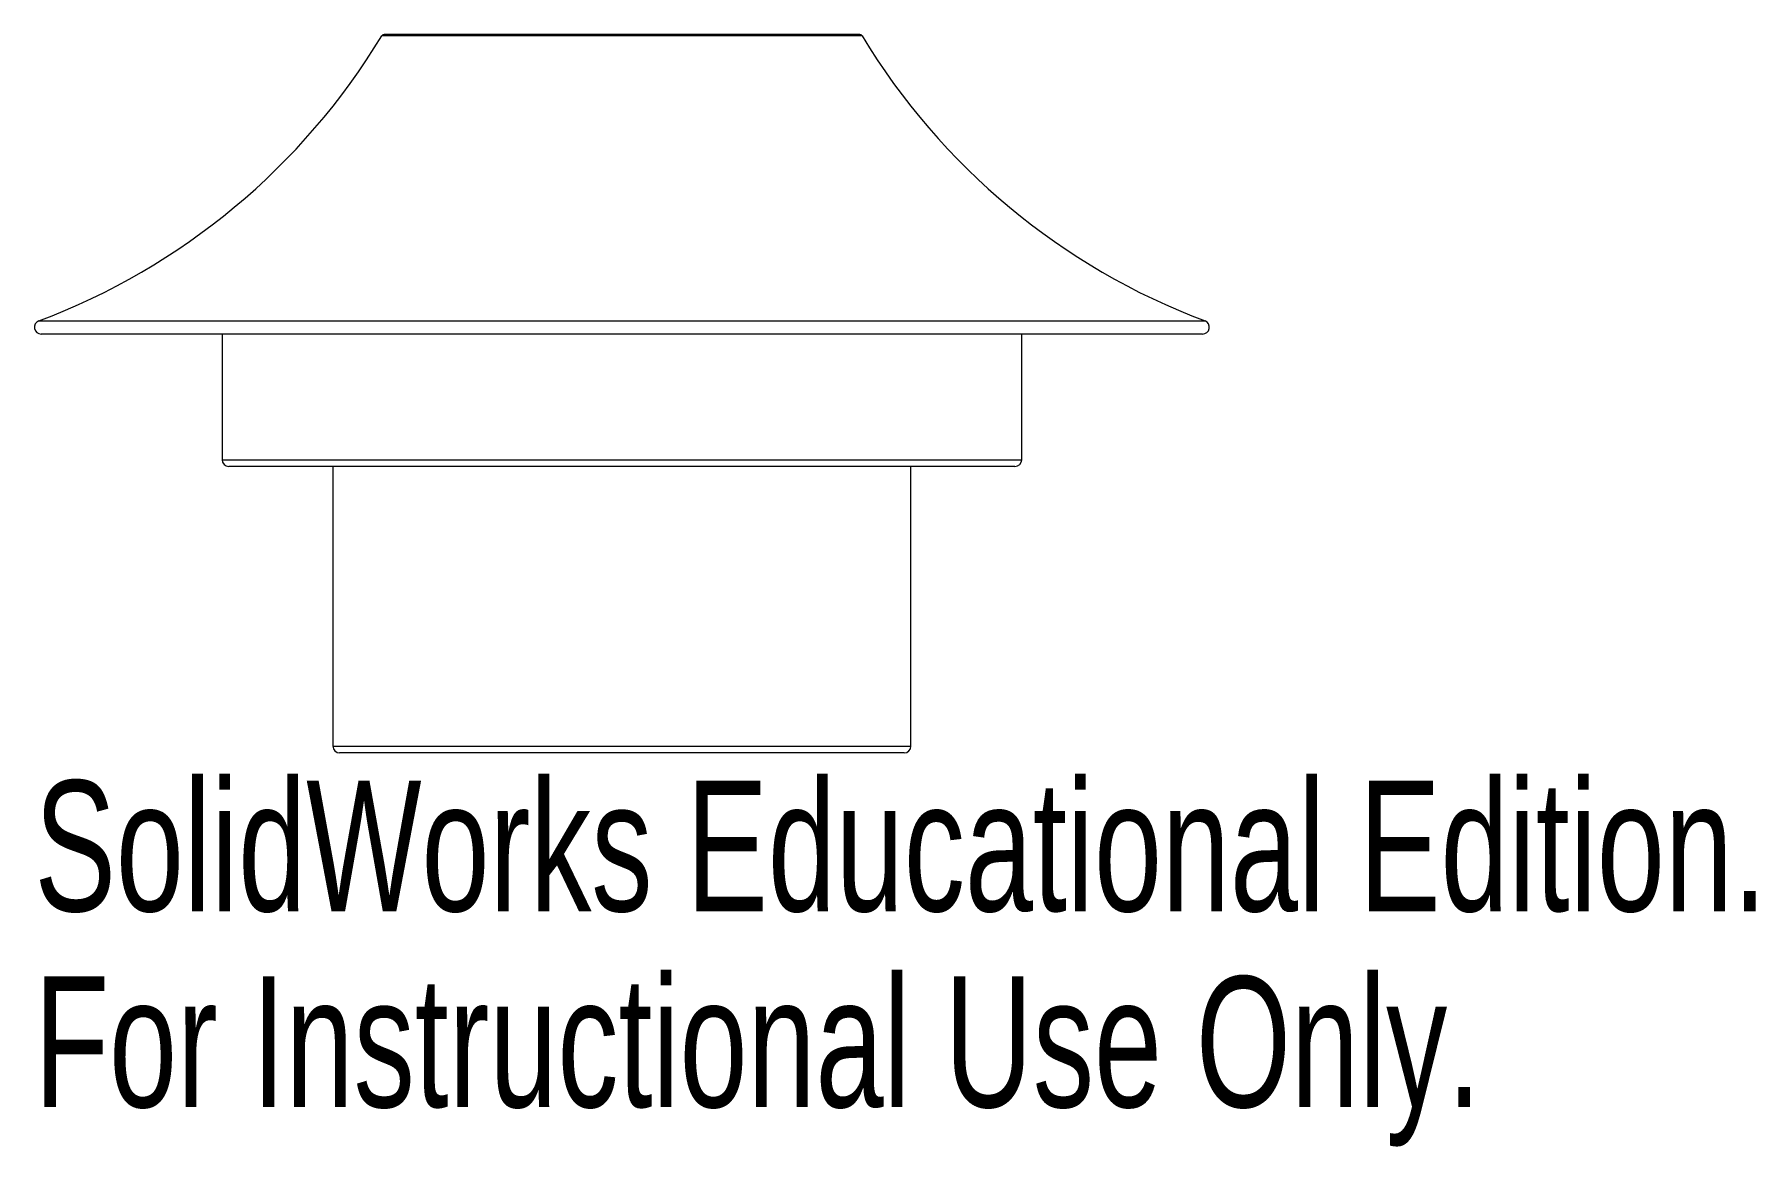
# Model space of a CAD drawing. Header units: millimetres. Extents: x -21.7 to 42, y -14.6 to 26.6.
import ezdxf

# ---------------------------------------------------------------- set-up
doc = ezdxf.new("R2010")
doc.units = ezdxf.units.MM
doc.styles.add('SLDTEXTSTYLE0', font='TXT', dxfattribs={"width": 0.7})

msp = doc.modelspace()

# ---------------------------------------------------------------- linework, layer by layer
at = {"color": 8, "linetype": 'Continuous', "lineweight": 15}
for p, q in [((8.888, 26.535), (-8.888, 26.535)), ((-21.587, 15.984), (21.587, 15.984)), ((-14.8, 10.85), (14.8, 10.85)), ((-10.7, 0.25), (10.7, 0.25))]:
    msp.add_line(p, q, dxfattribs=at)
at = {"color": 7, "linetype": 'Continuous', "lineweight": 15}
for p, q in [((8.803, 26.583), (-8.803, 26.583)), ((21.499, 15.5), (-21.499, 15.5)), ((-14.8, 15.5), (-14.8, 10.85)), ((14.8, 10.85), (14.8, 15.5)), ((14.55, 10.6), (-14.55, 10.6)), ((-10.7, 10.6), (-10.7, 0.25)), ((10.7, 0.25), (10.7, 10.6)), ((10.45, 0), (-10.45, 0))]:
    msp.add_line(p, q, dxfattribs=at)
for centre, radius, start, end in [((-30.457, 39.577), 25.205, 290.60494, 328.84015), ((-8.803, 26.483), 0.1, 90, 148.84015), ((8.803, 26.483), 0.1, 31.15985, 90), ((30.457, 39.577), 25.205, 211.15985, 249.39506), ((-21.499, 15.75), 0.25, 110.60494, 270), ((21.499, 15.75), 0.25, 270, 69.39506), ((-14.55, 10.85), 0.25, 180, 270), ((14.55, 10.85), 0.25, 270, 0), ((-10.45, 0.25), 0.25, 180, 270), ((10.45, 0.25), 0.25, 270, 0)]:
    msp.add_arc(centre, radius, start, end, dxfattribs=at)

# ---------------------------------------------------------------- texts
at = {"color": 7, "linetype": 'Continuous', "char_height": 4.83362, "attachment_point": 1, "style": 'SLDTEXTSTYLE0'}
for s, insert in [('SolidWorks Educational Edition.', (-21.749, -1.02)), ('For Instructional Use Only.', (-21.749, -8.27))]:
    msp.add_mtext(s, dxfattribs=dict(at, insert=insert))

doc.saveas('drawing.dxf')
